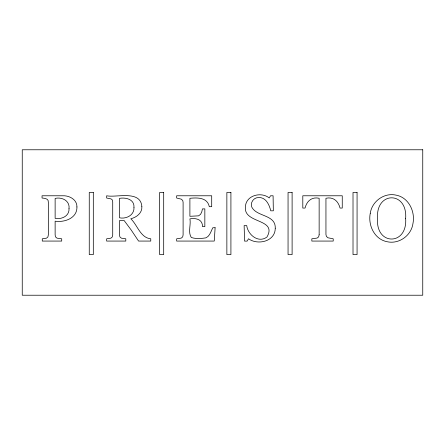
<?xml version="1.0" encoding="UTF-8"?>
<svg xmlns="http://www.w3.org/2000/svg" width="445" height="445" viewBox="0 0 445 445"><rect width="100%" height="100%" fill="white"/><g stroke="black" fill="none" stroke-linecap="round" stroke-linejoin="round"><path stroke-width="0.67" d="M405.651 218.473C407.681 245.835 375.469 245.907 377.56 218.473C375.513 190.983 407.726 190.894 405.651 218.473M215.119 227.729L214.256 241.068L176.654 241.068L176.654 238.804L181.282 238.103L182.7 236.857L183.101 234.91L183.101 202.353L182.75 200.484L181.282 199.16L176.654 198.042L176.654 195.778L211.703 195.778L211.703 206.691L209.306 206.691C207.431 197.335 197.363 197.552 189.898 198.298L189.898 216.298L198.598 215.836L200.595 214.29L201.791 211.814L202.447 208.894L204.839 208.894L204.839 226.611L202.447 226.611C202.825 219.363 195.65 217.739 189.898 218.884C191.116 224.747 187.779 232.268 191.306 237.496C195.911 239.054 201.09 238.592 205.846 237.864C209.912 236.228 210.93 231.233 212.821 227.729L215.119 227.729M133.978 207.298C134.568 215.024 126.302 219.285 119.516 217.8L119.516 198.359C125.796 197.224 134.49 199.277 133.978 207.298M141.86 206.563C142.322 213.01 136.509 217.383 130.813 218.756C137.427 225.037 140.409 237.808 150.766 238.804L150.766 241.068L138.573 241.068L131.247 230.087L124.144 220.548L119.516 220.548L119.516 234.91L119.866 236.874L121.368 238.164L125.802 238.804L125.802 241.068L106.65 241.068L106.65 238.804L110.9 238.164L112.285 236.951L112.718 234.91L112.718 202.158L112.396 200.178L111.862 199.421L110.9 198.87L106.65 198.042L106.65 195.778C116.317 197.88 140.598 189.77 141.86 206.563M370.268 213.25C367.859 225.137 374.401 239.299 387.061 241.713C398.931 244.461 411.275 235.589 412.943 223.618C415.402 211.648 408.749 197.424 395.978 195.11C384.135 192.446 371.976 201.374 370.268 213.25M275.255 228.207C275.31 241.429 257.894 245.534 248.505 238.77L247.131 241.101L244.578 241.101L244.133 225.587L246.719 225.587C247.837 234.726 258.417 243.515 266.956 237.018C277.641 218.412 243.599 223.852 245.412 207.109C245.523 195.489 261.015 191.3 269.219 197.947L270.532 195.778L273.085 195.778L273.341 210.808L270.755 210.808C269.375 204.845 265.949 197.202 258.69 197.53C253.867 197.391 250.129 202.325 251.72 206.919C256.426 216.999 275.817 214.295 275.255 228.207M76.935 206.947C77.291 218.206 64.503 222.65 55.13 221.182L55.13 234.91L55.497 236.874L57.016 238.164L61.71 238.804L61.71 241.068L42.269 241.068L42.269 238.804L46.514 238.164L47.904 236.951L48.333 234.91L48.333 202.225C48.778 198.587 44.656 198.253 42.047 198.042L42.047 195.778L62.728 195.778C69.281 195.399 77.152 199.588 76.935 206.947M69.02 208.544C69.531 216.137 61.588 219.563 55.13 218.406L55.13 198.392C61.855 196.818 70.015 200.667 69.02 208.544M319.143 234.782L318.648 236.874L317.101 238.069L311.834 238.804L311.834 241.068L333.222 241.068L333.222 238.804L327.954 237.78L326.391 236.429L325.946 234.493L325.946 198.264C333.333 196.618 338.272 201.057 340.052 208.065L342.255 208.065L342.255 195.778L302.8 195.778L302.8 208.065L305.036 208.065C306.833 201.018 311.739 196.651 319.143 198.264L319.143 234.782M422.75 149.776L22.25 149.776L22.25 295.224L422.75 295.224L422.75 149.776M93.311 192.457L89.256 192.457L89.256 254.607L93.311 254.607L93.311 192.457M163.693 192.457L159.638 192.457L159.638 254.607L163.693 254.607L163.693 192.457M230.916 192.457L226.861 192.457L226.861 254.607L230.916 254.607L230.916 192.457M292.109 192.457L288.054 192.457L288.054 254.607L292.109 254.607L292.109 192.457M357.068 192.457L353.013 192.457L353.013 254.607L357.068 254.607L357.068 192.457"/></g></svg>
